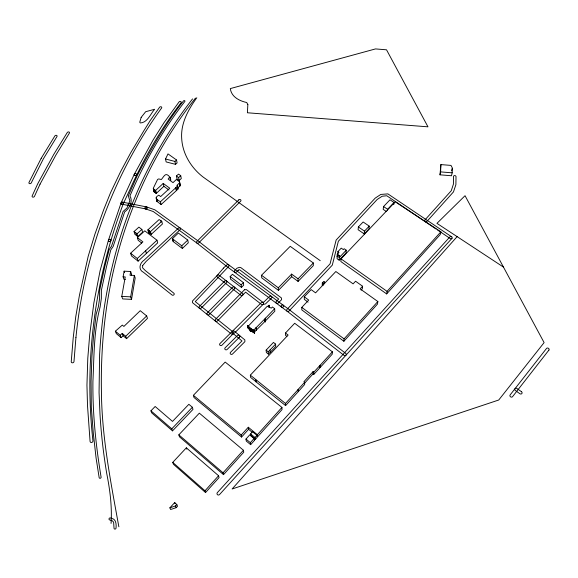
<?xml version="1.0" encoding="UTF-8"?>
<svg xmlns="http://www.w3.org/2000/svg" width="578" height="578" viewBox="0 0 578 578"><rect width="100%" height="100%" fill="white"/><g stroke="black" fill="none" stroke-linecap="round" stroke-linejoin="round"><path stroke-width="0.87" d="M291.702 276.71L278.43 290.351L261.74 277.859L261.523 275.251L290.228 246.322L313.355 262.99L313.319 265.642L298.075 281.399L291.702 276.71L291.637 274.102L298.038 278.806L298.075 281.399M313.03 373.908L313.066 371.632L313.789 372.189L313.753 374.457L313.03 373.908L304.49 383.315M452.169 172.829L452.314 167.873L450.985 165.402L440.891 164.593L439.995 174.831L451.497 175.755L452.169 172.829L440.617 171.904L439.995 174.831M322.228 285.539L322.307 282.96L323.752 281.421L324.619 282.057L324.554 283.784M320.017 367.55L320.089 365.253L320.067 367.594L313.753 374.457M323.116 285.308L323.174 283.588L324.619 282.057M440.617 171.904L440.891 164.593M337.111 256.834L337.263 254.154L338.939 252.391L337.892 251.654L341.23 248.143L343.332 249.609L344.163 248.735L346.251 250.195L346.056 252.889L339.156 260.187L337.075 258.72L337.227 256.047L338.051 255.173L339.568 256.242L339.835 255.96L337.263 254.154M337.733 254.342L337.892 251.654M286.89 336.439L285.583 335.428L285.474 333.022L294.686 323.275L332.379 351.814L332.249 354.162L320.067 367.594M339.156 260.187L339.315 257.513L346.251 250.195M111.063 523.393C112.146 506.74 110.015 490.101 106.786 473.779A710.947 549.772 33.8 0 1 99.987 414.086L99.062 392.375L99.604 354.755A828.455 614.595 35.3 0 1 104.25 307.691C109.625 272.317 118.541 237.428 132.022 204.251L137.123 192.084C151.732 158.928 170.235 127.463 192.553 98.903M341.027 258.872L340.854 261.538L386.653 293.92L440.226 234.596L440.87 231.836L395.258 201.787L341.027 258.872L387.058 291.355L386.653 293.92M247.68 325.537L250.072 327.871L250.195 328.954L251.408 328.904L251.683 331.324L250.476 331.375L250.353 330.298L247.976 327.972L247.68 325.537L248.381 326.043L267.368 306.145L268.495 306.99L269.131 305.285L269.254 306.961M304.288 296.817L308.695 300.069L301.788 307.38L301.803 309.88L343.881 341.266L344.076 338.874L377.846 301.528L360.152 288.884L362.594 286.24L355.564 281.226L353.107 283.863L335.84 271.523L315.566 292.851L311.152 289.607L304.288 296.817L304.303 299.361L308.06 302.135M358.367 226.959L358.122 229.726L364.198 233.888L368.952 228.895L369.248 226.128L363.143 221.988L358.367 226.959L364.48 231.142L364.198 233.888M362.594 286.24L362.312 288.819L361.098 290.134M393.762 204.619L394.066 202.488L390.005 199.807L383.546 206.563L383.185 209.388L386.559 211.642M387.426 210.681L387.614 209.272L394.066 202.488M377.846 301.528L377.492 304.064L343.881 341.266M123.107 276.84L125.231 276.949L121.77 296.398L122.673 298.92L131.531 299.368L130.671 296.846L134.356 275.431L130.014 275.215L130.664 271.494L124.126 271.176L123.107 276.84L123.988 279.427L125.404 279.499M131.531 299.368L135.194 278.018L134.356 275.431M131.257 275.583L131.509 274.095L130.664 271.494M451.642 170.806L452.148 168.61M177.439 188.284L180.004 185.943L180.061 184.649M251.683 331.324L254.595 333.116L253.93 332.574L253.663 330.154L264.818 318.904L265.475 321.809L265.613 318.088L274.666 308.695L272.397 307.005L271.27 308.161L268.712 306.831L269.131 305.285M265.302 321.773L265.194 318.969M265.475 321.809L265.613 318.088M108.44 240.21L100.102 270.685L93.889 302.8L89.72 334.597L87.791 358.237L86.946 385.158L87.516 405.669L90.074 441.39A1.496 1.329 -35.8 0 0 91.649 442.466A1.496 1.329 -35.8 0 0 92.95 440.819C83.911 360.658 94.828 278.712 123.446 203.362M108.462 240.152L121.062 202.986M156.233 193.471L154.124 191.838L153.394 188.06L157.584 179.447L158.704 178.927L161.349 179.527C164.347 176.08 165.503 171.493 170.17 177.439C170.98 186.051 171.348 173.133 168.176 179.101L173.01 182.641L176.391 179.483L179.483 181.788L179.621 182.764L176.846 185.43L177.591 185.971L175.784 187.619L176.471 190.538L161.11 204.547L160.438 201.736C156.999 199.822 153.835 197.662 158.74 195.154L160.67 196.563L169.766 188.19L163.22 183.457L155.569 190.451L156.233 193.471L155.569 190.451M134.277 174.303L121.098 202.892M123.403 203.456L129.855 189.714C143.532 158.928 160.496 129.45 181.059 102.732A1.163 0.896 -8.5 0 0 180.69 101.518A1.163 0.896 -8.5 0 0 179.086 101.901L163.957 122.76L153.033 140.1L134.306 174.245M165.518 159.008L168.003 153.9L176.521 159.976L174.91 161.428L165.518 159.008L166.153 161.927L175.502 164.34L177.099 162.895L176.507 159.954M254.443 440.422L254.204 438.355L249.804 434.772L245.968 439.078L246.293 441.072L250.664 444.663L254.479 440.357M254.204 438.355L250.361 442.683L250.664 444.663M196.795 97.747C188.298 109.582 180.611 123.41 181.694 138.489C182.511 153.784 191.137 167.808 203.109 177.034L320.234 260.678M254.595 333.116L254.421 330.558L253.663 330.154M195.472 98.108C151.992 152.982 122.941 218.852 109.95 287.548C103.39 321.664 100.81 356.489 101.417 391.198C101.75 436.665 110.644 481.351 118.685 525.901L118.887 526.782M313.066 371.632L303.912 381.718L304.642 382.282L298.212 389.348L298.306 391.588L285.59 405.619L255.917 381.755L255.7 379.471L250.339 375.165L288.119 335.045L285.474 333.022M255.252 439.511L257.181 437.351L256.921 435.342L252.535 431.759L250.599 433.912L250.895 435.928L255.252 439.511L254.977 437.51L250.599 433.912M457.191 236.539L232.103 488.995L498.742 400.005L544.1 342.602L465.044 195.704L436.946 223.354L503.46 267.094M254.977 437.51L256.921 435.342M281.927 407.425L282.057 409.556L257.644 436.737L257.383 434.721L281.927 407.425L225.174 362.081L193.406 395.309L193.998 397.476L241.575 437.047L248.598 429.288L248.287 427.243L241.228 435.032L241.575 437.047M223.513 474.646L223.057 472.797L243.417 450.248L199.338 413.162L178.826 434.844L179.512 436.852L223.513 474.646L243.757 452.191L243.417 450.248M205.544 492.55L219.055 477.587L218.578 475.752L186.34 447.834L172.735 462.386L173.458 464.271L205.544 492.55L204.988 490.787L172.735 462.386M204.988 490.787L218.578 475.752M387.058 291.355L440.87 231.836M285.59 405.619L285.481 403.473L298.27 389.391M313.789 372.189L320.089 365.253M320.147 365.296L332.379 351.814M298.306 391.588L304.649 384.507L304.642 382.282M451.96 238.36L219.582 494.508A1.517 1.459 -40.1 0 1 217.465 494.667A1.517 1.459 -40.1 0 1 217.393 492.572L449.836 236.944A1.315 1.084 12.2 0 1 451.664 236.814A1.315 1.084 12.2 0 1 451.953 238.36A1.315 1.084 12.2 0 1 450.132 238.483L437.604 230.037M169.874 507.831L175.488 505.952L176.803 504.522L174.686 502.6L169.874 507.831L170.633 509.514L176.218 507.65L177.525 506.22L176.803 504.522M270.201 352.327L275.735 346.475L275.583 344.105L273.445 342.429L266.14 350.131L266.342 352.479L268.43 354.141L270.201 352.327L270.013 349.979L275.583 344.105M172.511 430.87L192.98 409.383L192.38 407.259L188.854 404.304L172.504 421.405L155.164 406.493L150.937 410.814L151.754 412.916L172.511 430.87L171.796 428.833L150.937 410.814M364.48 231.142L369.248 226.128M171.796 428.833L192.38 407.259M253.93 332.574L256.22 330.19L255.967 327.762M264.825 318.89L265.027 321.368L256.22 330.19M265.815 320.544L274.825 311.188L274.666 308.695M298.038 278.806L313.355 262.99M278.43 290.351L278.293 287.786L291.637 274.102M268.43 354.141L268.235 351.8L270.013 349.979M241.452 287.425L241.134 284.853L243.381 282.599L232.435 274.304L230.174 276.551L230.543 279.145L241.452 287.425L243.685 285.178L243.381 282.599M123.121 335.767L126.596 338.665L147.469 318.384L146.675 315.928L140.23 310.697L123.902 326.425L122.305 325.103L115.369 331.208L116.323 333.607L121.17 337.66L123.121 335.767L122.204 333.369L120.231 335.269L121.17 337.66M126.596 338.665L125.693 336.28L146.675 315.928M182.345 248.475L188.305 242.789L187.742 240.08L178.378 233.057L172.381 238.714L173.01 241.416L182.345 248.475L181.752 245.787L172.381 238.714M181.752 245.787L187.742 240.08M149.68 233.209L151.198 234.386L162.432 224.018L161.753 221.266L159.145 219.539L147.86 229.892L148.604 232.623C151.703 235.94 146.928 225.716 149.529 233.346M156.97 240.202L157.678 242.897L138.106 261.148L137.297 258.503L156.97 240.202L144.746 230.832L137.383 237.601L138.178 240.311L141.617 242.97M138.106 261.148L131.437 255.895L130.606 253.236L142.903 241.879L137.383 237.601M176.471 190.538L178.176 188.825M151.198 234.386L150.468 231.662L161.753 221.266M163.22 183.457L163.87 186.318L156.349 193.355M137.824 236.575L142.643 232.168L141.87 229.437L138.901 227.132L134.045 231.54L134.862 234.263L137.824 236.575L137.022 233.859L134.045 231.54M160.438 201.736L175.878 187.691M137.022 233.859L141.87 229.437M179.187 180.459L181.29 178.566L180.719 175.683L178.53 174.108L176.42 176.001L177.013 178.884L179.187 180.459L178.609 177.583L176.42 176.001M178.609 177.583L180.719 175.683M155.663 190.516L153.3 188.703M247.976 327.972L247.832 325.421M121.77 296.398L130.671 296.846M146.516 206.917L122.666 202.17M145.75 208.947L121.835 204.179M265.027 321.354L265.396 321.426M146.696 206.96L154.861 209.814L198.615 241.337L228.628 264.789L288.834 309.346L345.745 353.418A1.394 1.264 8 0 1 345.933 355.21A1.394 1.264 8 0 1 343.975 355.333L287.064 311.166L226.908 266.545L196.874 243.027L153.271 211.541L145.569 208.896A1.257 1.026 -13.3 0 1 145.425 207.126A1.257 1.026 -13.3 0 1 147.376 207.755A1.257 1.026 -13.3 0 1 145.598 208.904M251.408 328.904L254.334 330.703M383.546 206.563L387.614 209.272M451.664 236.814L427.626 220.637L453.463 191.925L455.89 184.707L456.02 176.687A1.264 1.004 9.9 0 0 454.778 175.596A1.264 1.004 9.9 0 0 453.506 176.514L453.412 184.165L451.252 190.762L424.801 220.095L425.076 221.584A1.293 1.062 9.7 0 0 426.882 221.468A1.293 1.062 9.7 0 0 426.615 219.951L387.889 193.883L380.815 194.432L375.245 198.081L336.136 240.065L330.045 263.915L286.919 309.483A1.344 1.199 -1.7 0 0 287.071 311.174A1.344 1.199 -1.7 0 0 288.971 311.022L332.285 265.158L338.354 241.243L377.174 199.475L382.166 196.245L386.776 195.754L436.13 229.04M337.227 256.047L339.315 257.513M170.676 180.423L169.968 177.489M163.87 186.318L168.942 189.989M322.307 282.96L323.174 283.588M301.788 307.38L344.076 338.874M156.248 197.517L156.97 201.39L161.11 204.547M261.523 275.251L278.293 287.786M230.174 276.551L241.134 284.853M148.936 230.478L150.468 231.662M147.86 229.892L148.784 230.615M130.606 253.236L137.297 258.503M266.14 350.131L268.235 351.8M285.481 403.473L255.7 379.471L255.917 381.755M255.96 381.704L250.628 377.412L250.339 375.165M245.968 439.078L250.361 442.683M248.287 427.243L257.383 434.721M248.598 429.288L252.073 432.149M193.406 395.309L241.228 435.032M122.204 333.369L125.693 336.28M115.369 331.208L120.231 335.269M178.826 434.844L223.057 472.797M248.121 327.856L248.67 328.477M175.488 505.952L176.218 507.65M174.686 502.6L175.17 503.734M124.126 271.176L124.566 272.476M186.34 447.834L186.773 449.135M135.902 232.992L136.704 235.716M145.634 250.744L146.4 253.41M149.464 230.889L150.201 233.613M156.132 197.871L156.97 201.39M153.661 189.237L154.362 192.077M153.286 188.377L154.124 191.838M160.821 220.565L161.161 221.945M156.537 198.839L157.23 201.657M172.757 238.989L173.386 241.698M175.784 187.619L176.377 190.473M177.591 185.971L178.111 188.876M179.65 182.092L180.271 185.292M179.483 181.788L180.192 185.632M179.505 182.973L179.794 184.411M179.426 183.082L180.004 185.943M174.91 161.428L175.502 164.34M248.237 326.144L248.526 328.571M248.815 326.729L249.096 329.157M250.072 327.871L250.476 331.375M249.92 328.138L250.267 331.143M249.898 328.434L250.18 330.862M249.414 327.3L249.703 329.727M251.134 329.07L251.408 331.49M250.809 329.142L251.083 331.562M250.476 329.099L250.758 331.526M252.861 329.872L253.128 332.285M252.153 329.417L252.427 331.837M253.583 330.298L253.85 332.718M254.421 330.558L254.681 332.971M256.17 327.878L256.386 330.327M268.972 305.249L269.095 306.925M298.212 389.348L298.255 391.552M99.618 290.496L99.597 298.458L98.376 306.81L96.158 314.208L93.52 336.338L91.938 356.07L91.064 381.531L91.317 406.999L93.26 432.85L96.093 458.051L99.149 477.573A1.026 0.925 -40.7 0 0 100.269 478.266A1.026 0.925 -40.7 0 0 101.092 477.088C95.825 445.472 92.559 413.443 92.921 381.364C94.12 356.583 93.701 331.107 100.102 306.997L101.352 298.436L101.374 290.394L106.504 266.675L110.803 249.891L113.136 246.524L124.638 211.895C129.342 208.629 133.294 201.419 129.942 195.956C144.182 162.367 162.584 130.418 184.823 101.482A0.78 0.592 -8.2 0 0 184.592 100.666A0.78 0.592 -8.2 0 0 183.522 100.912L179.736 105.723C163.509 127.478 149.919 151.046 137.477 175.127L128.302 195.826L129.855 200.732L128.518 204.475L126.922 208.029L123.1 211.454L111.525 246.17L109.17 249.602L104.813 266.523L99.618 290.496M142.658 265.555L142.607 267.852L145.36 270.605L173.834 293.191A1.337 1.156 -15 0 1 173.862 294.838A1.337 1.156 -15 0 1 171.991 294.975L143.46 272.303C137.86 269.623 139.76 262.867 144.175 260.122L178.414 228.209A1.279 1.062 -11.6 0 1 180.206 228.072A1.279 1.062 -11.6 0 1 180.235 229.582L146.061 261.502L142.658 265.555M247.854 104.553L247.398 112.768L427.973 126.828L386.523 49.802L375.498 48.92L230.319 88.586C231.345 96.894 239.364 100.926 246.712 102.516L247.854 104.553M75.928 337.581L73.991 361.488A1.416 1.214 -27.9 0 1 72.51 362.818A1.416 1.214 -27.9 0 1 71.246 361.618L73.225 337.689L75.776 316.607L79.489 295.026L88.21 256.22L94.922 234.169L103.65 209.821L110.499 192.806L120.571 171.688L130.527 153.098L143.814 130.816L150.273 120.47L159.579 107.262A1.17 0.896 -9.7 0 1 161.168 106.814A1.17 0.896 -9.7 0 1 161.602 108.021C113.006 175.069 84.027 255.324 75.928 337.581M141.148 117.399L139.753 122.247L140.273 122.962C147.455 122.738 150.555 113.779 154.629 109.271L145.67 111.713L141.148 117.399M40.034 184.18L34.47 196.354A1.264 0.983 -19.3 0 1 32.867 197.127A1.264 0.983 -19.3 0 1 32.173 195.906L37.801 183.638L53.826 154.297L67.265 132.543A1.199 0.91 -15.2 0 1 68.861 131.972A1.199 0.91 -15.2 0 1 69.367 133.164L55.994 154.868L40.034 184.18M41.204 158.285L29.001 182.431A1.25 0.968 -18.9 0 0 29.637 183.652A1.25 0.968 -18.9 0 0 31.248 182.93L43.393 158.806L56.969 136.545A1.207 0.91 -15.9 0 0 56.456 135.353A1.207 0.91 -15.9 0 0 54.859 135.938L41.204 158.285M548.905 350.109L512.57 396.66A1.496 1.293 27.9 0 1 510.555 396.819A1.496 1.293 27.9 0 1 510.136 394.926L546.499 348.476A1.459 1.221 25.2 0 1 548.457 348.317A1.459 1.221 25.2 0 1 548.905 350.109M223.498 268.076L217.205 275.46L192.438 301.037L192.503 302.67L231.243 333.882A1.366 1.221 -10.1 0 0 233.165 333.759A1.366 1.221 -10.1 0 0 233.1 332.025L195.277 301.615L228.7 266.4A1.308 1.12 -8.3 0 0 228.657 264.811A1.308 1.12 -8.3 0 0 226.814 264.919L223.498 268.076M238.273 270.164L236.684 271.927A1.308 1.134 -7.6 0 1 234.849 272.166A1.308 1.134 -7.6 0 1 234.646 270.576L237.009 268.199L239.357 267.347L240.694 267.52L281.472 297.981L281.602 299.65L278.242 303.045A1.337 1.185 -3.2 0 1 276.356 303.168A1.337 1.185 -3.2 0 1 276.241 301.499L278.704 299.021L239.545 269.702L238.273 270.164M244.508 289.744L215.45 319.439A1.351 1.199 -11.6 0 0 215.536 321.137A1.351 1.199 -11.6 0 0 217.436 320.978L245.607 292.143L261.386 304.331A1.337 1.185 -5.1 0 0 263.272 304.201A1.337 1.185 -5.1 0 0 263.163 302.532L246.394 289.6L244.508 289.744M234.524 288.762L209.301 314.454A1.351 1.192 -12.2 0 1 207.408 314.613A1.351 1.192 -12.2 0 1 207.329 312.929L232.551 287.288A1.322 1.156 -8.3 0 1 234.415 287.129L242.608 293.465A1.329 1.17 -7.5 0 1 242.695 295.12A1.329 1.17 -7.5 0 1 240.824 295.25L217.321 277.014A1.315 1.134 -9.6 0 1 217.256 275.403A1.315 1.134 -9.6 0 1 219.113 275.273L234.43 287.143A1.322 1.156 -8.3 0 1 234.524 288.762M233.028 333.896L221.981 345.16A1.373 1.235 -12.3 0 1 220.045 345.304A1.373 1.235 -12.3 0 1 219.972 343.549L261.285 302.655L263.879 302.019L269.558 296.485A1.337 1.178 -4 0 1 271.436 296.391A1.337 1.178 -4 0 1 271.516 298.046L265.512 303.912L262.939 304.534L234.552 333.007L233.028 333.896M224.64 281.139L199.316 306.506A1.344 1.178 -12.8 0 0 199.381 308.182A1.344 1.178 -12.8 0 0 201.274 308.023L226.59 282.613A1.322 1.149 -9 0 0 226.497 280.987A1.322 1.149 -9 0 0 224.64 281.139M239.473 337.162L227.147 349.43A1.38 1.243 -11.7 0 1 225.203 349.546A1.38 1.243 -11.7 0 1 225.16 347.783L237.486 335.536A1.366 1.228 -9.3 0 1 239.408 335.421L244.841 339.915L244.899 341.663L232.551 353.982A1.38 1.257 -11.2 0 1 230.6 354.09A1.38 1.257 -11.2 0 1 230.55 352.313L241.972 340.948L232.609 333.116A1.366 1.221 -9.8 0 1 232.58 331.389A1.366 1.221 -9.8 0 1 234.502 331.295L239.415 335.428A1.366 1.228 -9.3 0 1 239.473 337.162M238.779 199.901L196.802 241.503A1.286 1.084 -10.5 0 0 196.896 243.042A1.286 1.084 -10.5 0 0 198.702 242.868L240.672 201.187A1.25 1.033 -5.9 0 0 240.542 199.735A1.25 1.033 -5.9 0 0 238.779 199.901M111.583 518.322L110.463 517.996A1.062 0.961 -47.2 0 0 109.105 518.567A1.062 0.961 -47.2 0 0 109.545 519.882L112.356 520.821L113.62 522.187L114.032 528.234A1.069 0.968 -48.8 0 0 115.109 529.08A1.069 0.968 -48.8 0 0 116.048 527.902C116.453 524.318 116.026 518.921 111.59 518.329M521.435 391.674L517.028 388.539A1.488 1.286 27.5 0 0 515.02 388.691A1.488 1.286 27.5 0 0 515.432 390.569L519.846 393.712A1.496 1.286 28 0 0 521.855 393.56A1.496 1.286 28 0 0 521.435 391.674M128.742 205.602A1.257 1.019 -14.3 0 0 130.541 204.475A1.257 1.019 -14.3 0 0 128.619 203.832A1.257 1.019 -14.3 0 0 128.742 205.602M121.748 204.157A1.257 1.019 -14.7 0 0 123.49 202.957A1.257 1.019 -14.7 0 0 121.517 202.408A1.257 1.019 -14.7 0 0 121.748 204.157M109.228 241.387A1.293 1.062 -17.2 0 0 110.94 240.051A1.293 1.062 -17.2 0 0 108.881 239.581A1.293 1.062 -17.2 0 0 109.228 241.387M281.399 306.925A1.344 1.192 -2.5 0 0 283.675 306.47A1.344 1.192 -2.5 0 0 282.115 304.96A1.344 1.192 -2.5 0 0 281.399 306.925M134.84 175.481A1.228 0.983 -12.9 0 0 136.639 174.433A1.228 0.983 -12.9 0 0 134.775 173.776A1.228 0.983 -12.9 0 0 134.84 175.481"/></g></svg>
